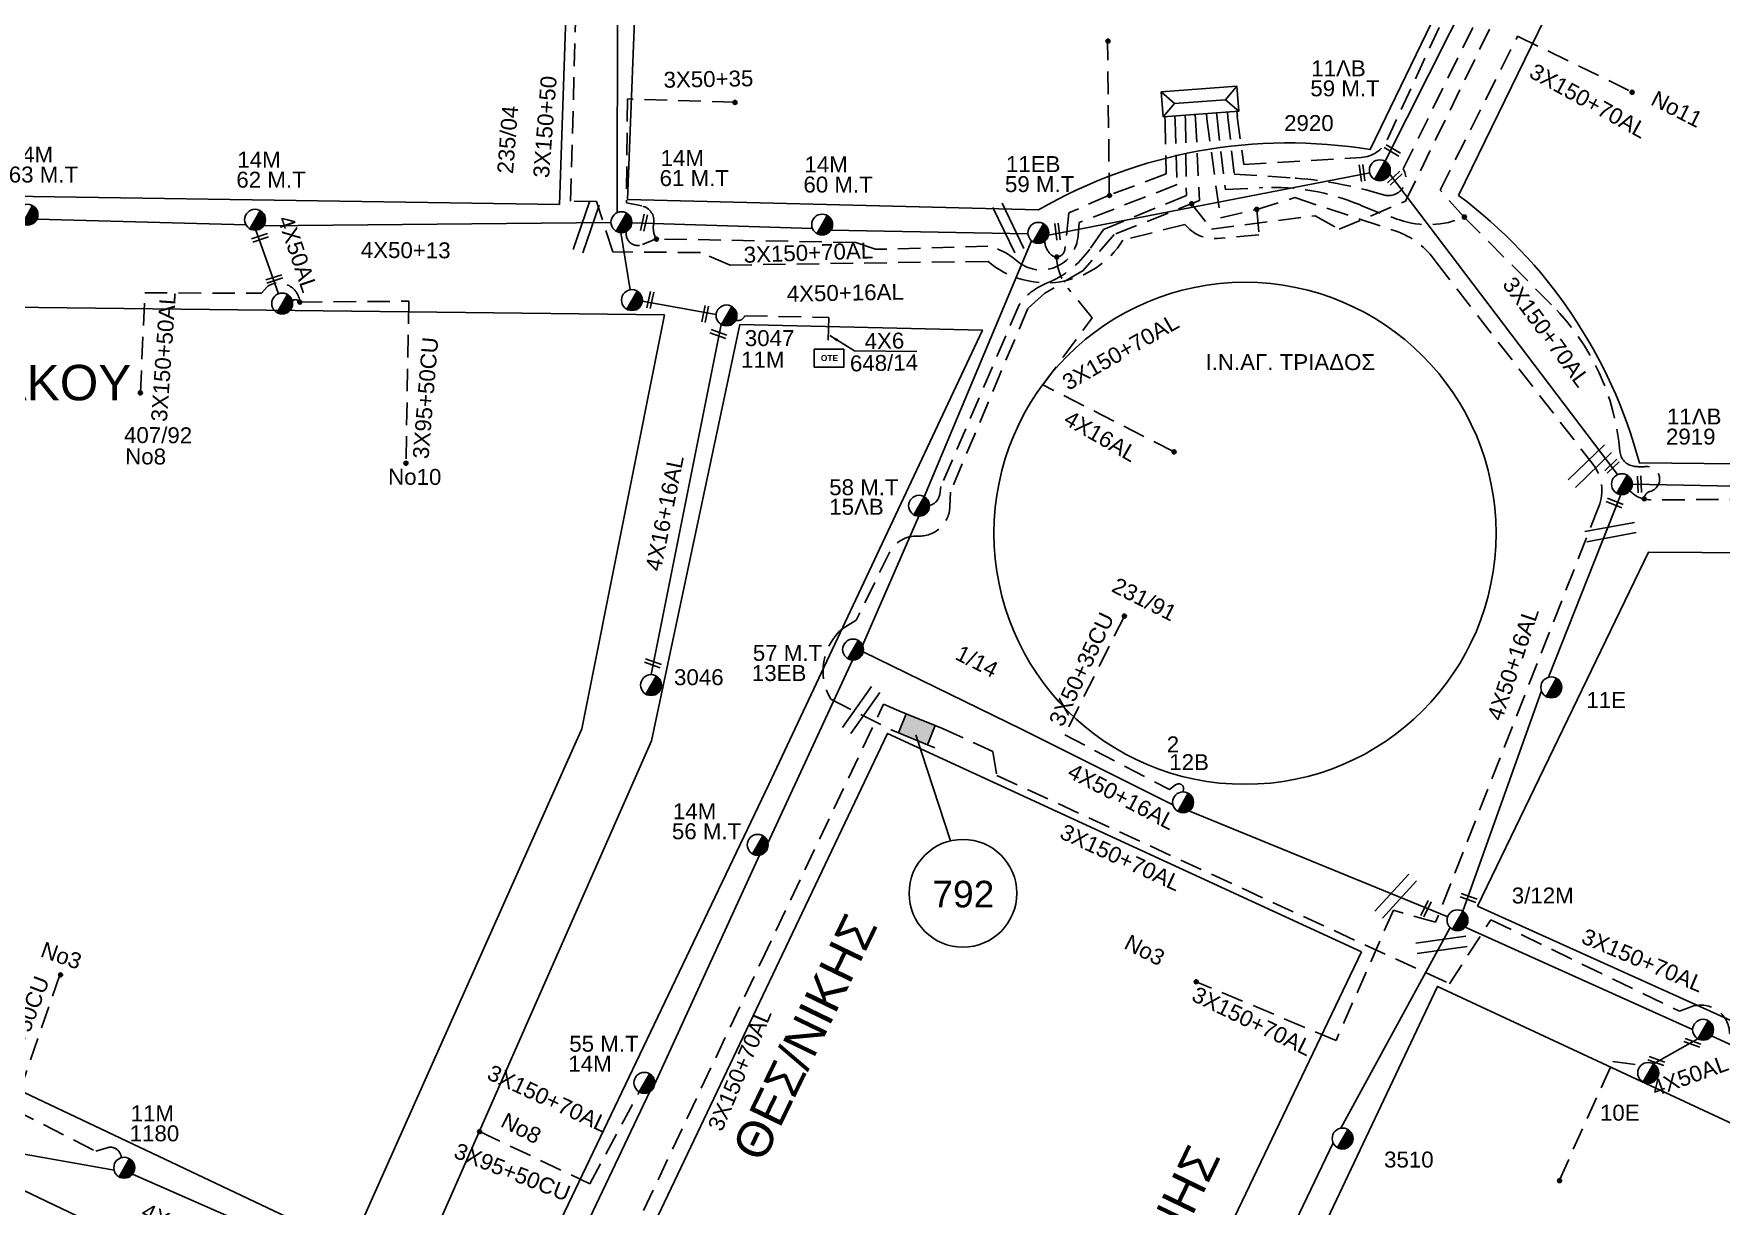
# Model space of a CAD drawing. Header units: millimetres. Extents: x 898 to 3196, y 765 to 1779.
# Drawn here: x 1064.1 to 1254.5, y 1262.6 to 1395 of the extents above; entities that cross this region are included whole.
import ezdxf
from ezdxf.enums import TextEntityAlignment as Align

# ---------------------------------------------------------------- set-up
doc = ezdxf.new("R2010")
doc.units = ezdxf.units.MM
doc.linetypes.add('DASHED', pattern=[19.05, 12.7, -6.35])
for name, color, linetype in [('Link Box 4 Διευθύνσεων', 7, 'Continuous'), ('Pillar OTE', 7, 'Continuous'), ('Γέφυρες Εναερίου Δικτύου', 7, 'DASHED'), ('Γυμνά εναέρια ΧΤ (3Φ)   3x50+35CU', 7, 'Continuous'), ('Γυμνά εναέρια ΧΤ (3Φ)   4x50AL', 7, 'Continuous'), ('Γυμνά εναέρια ΧΤ και ΦΟΠ (3Φ)   4x16+16AL', 7, 'Continuous'), ('Γυμνά εναέρια ΧΤ και ΦΟΠ (3Φ)   4x50+16AL', 7, 'Continuous'), ('Επιγραφές - Σχήματα', 7, 'Continuous'), ('Καλώδια ΧΤ   3x150+50AL', 7, 'DASHED'), ('Καλώδια ΧΤ   3x150+70AL', 7, 'DASHED'), ('Καλώδια ΧΤ   3x150AL+50CU', 7, 'DASHED'), ('Καλώδια ΧΤ   3x95+50CU', 7, 'DASHED'), ('Καλώδια ΧΤ   4x50+13', 7, 'SYN_LINE'), ('Μηχανική τομή', 7, 'Continuous'), ('Στύλος ΦΜ', 7, 'Continuous'), ('Στύλος ΦΜ @ 1', 7, 'Continuous'), ('Συνδέσεις', 7, 'Continuous'), ('Τομή', 7, 'Continuous'), ('Υποσταθμός πόλεως', 7, 'Continuous'), ('Υπόβαθρο ΔΕΗ', 7, 'Continuous'), ('Υπόγεια Καλώδια Δικτύου ΧΤ   .075', 7, 'DASHED'), ('Υπόγεια καλώδια Παροχών ΧΤ   4x6', 7, 'DASHED')]:
    doc.layers.add(name, color=color, linetype=linetype)
doc.styles.add('ar', font='arial.ttf')
doc.styles.get("Standard").update_dxf_attribs({"font": 'arial.ttf'})
doc.linetypes.add('SYN_LINE', pattern='A,0.5,-0.0001,["/\\/\\/\\/",Standard,S=0.1,R=0,X=0,Y=-0.05],-0.25', length=0.7501)
doc.dimstyles.new('ISO-25', dxfattribs={"dimtxt": 2.5, "dimasz": 2.5, "dimexe": 1.25, "dimexo": 0.625, "dimtad": 1, "dimtxsty": 'Standard', "dimcen": 2.5, "dimadec": 0, "dimazin": 0, "dimtfac": 1, "dimtmove": 0, "dimatfit": 3, "dimfxl": 1, "dimarcsym": 0})

# ---------------------------------------------------------------- blocks, each defined once
blk = doc.blocks.new('LINK BOX 4 ΑΝΑΧΩΡΗΣΕΩΝ')
at = {"layer": 'Link Box 4 Διευθύνσεων', "ltscale": 40}
blk.add_hatch(color=256, dxfattribs=at).paths.add_polyline_path([(-3.54, 0), (-3.54, -4.67), (3.54, -4.67), (3.54, 0)])
for p, q in [((-3.54, 0), (-5.33, 0)), ((5.33, 0), (3.54, 0)), ((-3.54, -4.67), (-5.33, -4.67)), ((5.33, -4.67), (3.54, -4.67))]:
    blk.add_line(p, q, dxfattribs=at)
blk.add_lwpolyline([(-3.54, -4.67), (-3.54, 0), (3.54, 0), (3.54, -4.67)], close=True, dxfattribs=at)
blk = doc.blocks.new('ΥΠΟΣΤΑΘΜΟΣ ΠΟΛΕΩΣ 8 ΑΝΑΧΩΡΗΣΕΩΝ')
at = {"layer": 'Υποσταθμός πόλεως', "linetype": 'Continuous', "ltscale": 40}
for p, q in [((-8.18, -2.82), (-8.18, -4)), ((-5.9, -2.82), (-5.9, -4)), ((-3.55, -2.82), (-3.55, -4)), ((-1.28, -2.82), (-1.28, -4)), ((1.23, -2.82), (1.23, -4)), ((3.56, -2.82), (3.56, -4)), ((6.03, -2.82), (6.03, -4)), ((8.16, -2.82), (8.16, -4))]:
    blk.add_line(p, q, dxfattribs=at)
blk.add_lwpolyline([(-8.57, 2.82), (8.57, 2.82), (8.57, -2.82), (-8.57, -2.82)], close=True, dxfattribs=at)
for points in [[(-5.75, 0), (-8.57, 2.82)], [(5.75, 0), (8.57, 2.82)], [(-8.57, -2.82), (-5.75, 0)], [(-5.75, 0), (5.75, 0)], [(8.57, -2.82), (5.75, 0)]]:
    blk.add_lwpolyline(points, dxfattribs=at)
at = {"layer": 'Υποσταθμός πόλεως', "linetype": 'SYN_LINE', "ltscale": 40, "flags": 1}
for tag, p in [('ΜΕΤΑΣΧΗΜΑΤΙΣΜΟΣ', (9.59, 1.44)), ('ΙΣΧΥΣ', (9.57, -1.35)), ('ΑΡΙΘΜΟΣ', (9.69, -4.07))]:
    blk.add_attdef(tag, p, '', height=1.8, dxfattribs=at)
blk = doc.blocks.new('ΥΠΑΡΧΩΝ ΤΣΙΜΕΝΤΕΝΙΟΣ ΣΤΥΛΟΣ')
at = {"layer": 'Στύλος ΦΜ'}
blk.add_hatch(color=7, dxfattribs=at).paths.add_polyline_path([(-1.29, -2.28, 0.574793), (2.62, 0, 0.268822), (1.3, 2.27)])
at = {"layer": 'Στύλος ΦΜ', "color": 7}
blk.add_line((-1.29, -2.28), (1.3, 2.27), dxfattribs=at)
blk.add_circle((0, 0), 2.62, dxfattribs=at)
at = {"layer": 'Στύλος ΦΜ', "flags": 4}
for tag, p in [('ΑΡΙΘΜΟΣ', (-4.68, 8.05)), ('ΤΥΠΟΣ', (-4.91, 3.03))]:
    blk.add_attdef(tag, p, '', height=4, dxfattribs=at)
blk = doc.blocks.new('ΤΟΜΗ')
at = {"layer": 'Τομή', "ltscale": 40}
for p, q in [((-5.68, 0), (5.68, 0)), ((5.68, -2.33), (-5.68, -2.33))]:
    blk.add_line(p, q, dxfattribs=at)
blk = doc.blocks.new('A$C76D1674A')
at = {"layer": 'Τομή', "xscale": 0.5, "yscale": 0.5, "zscale": 0.5}
blk.add_blockref('ΤΟΜΗ', (2.84, 1.17), dxfattribs=at)
blk = doc.blocks.new('_ΣΥΝΔΕΣΗ')
at = {"layer": 'Συνδέσεις', "linetype": 'SYN_LINE', "ltscale": 40}
blk.add_hatch(color=256, dxfattribs=at).paths.add_polyline_path([(0.5, -0.01, 1), (-0.5, -0.01, 1)])
at = {"layer": 'Συνδέσεις'}
blk.add_circle((0, -0.01), 0.5, dxfattribs=at)
blk = doc.blocks.new('ΜΗΧΑΝΙΚΗ ΤΟΜΗ')
at = {"layer": 'Μηχανική τομή', "ltscale": 40}
for p, q in [((-1.89, 0.78), (1.89, 0.78)), ((1.89, 0), (-1.89, 0))]:
    blk.add_line(p, q, dxfattribs=at)
blk = doc.blocks.new('PILLAR ΟΤΕ')
at = {"layer": 'Pillar OTE', "ltscale": 40}
blk.add_lwpolyline([(-3.31, 2.02), (3.39, 2.02), (3.39, -1.99), (-3.31, -1.99)], close=True, dxfattribs=at)
at = {"layer": 'Pillar OTE', "insert": (-1.81, 0.71), "char_height": 1.3575, "width": 109.961, "attachment_point": 1}
blk.add_mtext('{\\fArial|b1|i0|c161|p34;OTE}', dxfattribs=at)

msp = doc.modelspace()

# ---------------------------------------------------------------- linework, layer by layer
at = {"layer": 'Γέφυρες Εναερίου Δικτύου', "color": 30, "ltscale": 0.2}
msp.add_lwpolyline([(1185.47, 1376.73), (1185.29, 1394.16)], dxfattribs=at)
at = {"layer": 'Γέφυρες Εναερίου Δικτύου', "color": 27, "ltscale": 0.2}
msp.add_lwpolyline([(1143.19, 1387.23), (1131.11, 1387.6), (1130.98, 1375.87), (1132.72, 1375.52, -0.408643), (1134.06, 1373.54, 0.17205), (1134.34, 1371.81, -11.002073)], format="xyb", dxfattribs=at)
at = {"layer": 'Γέφυρες Εναερίου Δικτύου', "color": 30, "ltscale": 0.2}
msp.add_lwpolyline([(1191.78, 1385.02), (1191.9, 1379.15), (1185.47, 1376.73), (1180.92, 1374.73), (1180.45, 1370.6, -0.606261), (1178.92, 1370.01, -0.204991), (1178.19, 1371.55, -1.244403)], format="xyb", dxfattribs=at)
at = {"layer": 'Γυμνά εναέρια ΧΤ (3Φ)   3x50+35CU', "color": 1, "linetype": 'DASHED', "ltscale": 0.2}
msp.add_lwpolyline([(1187.18, 1329.23), (1180.45, 1315.85), (1192.25, 1309.65), (1192.96, 1310.19, -0.876038), (1193.75, 1309.4, 2.027669)], format="xyb", dxfattribs=at)
at = {"layer": 'Γυμνά εναέρια ΧΤ (3Φ)   4x50AL', "color": 6, "linetype": 'Continuous'}
for points in [[(1089.16, 1372.79), (1091.74, 1365.62)], [(1246.88, 1278.7), (1251.9, 1281.53)]]:
    msp.add_lwpolyline(points, dxfattribs=at)
at = {"layer": 'Γυμνά εναέρια ΧΤ (3Φ)   4x50AL', "color": 6, "linetype": 'DASHED', "ltscale": 0.2}
msp.add_lwpolyline([(1236.27, 1265.59), (1242.31, 1278.97), (1245.48, 1278.53)], dxfattribs=at)
at = {"layer": 'Γυμνά εναέρια ΧΤ και ΦΟΠ (3Φ)   4x16+16AL', "color": 27, "linetype": 'Continuous'}
for points in [[(1130.37, 1372.51), (1131.39, 1366.05)], [(1132.78, 1364.76), (1141.1, 1363.27)], [(1141.69, 1362.14), (1133.77, 1322.63)]]:
    msp.add_lwpolyline(points, dxfattribs=at)
at = {"layer": 'Γυμνά εναέρια ΧΤ και ΦΟΠ (3Φ)   4x50+16AL', "color": 30, "linetype": 'Continuous'}
for points in [[(1216.59, 1380.57), (1231.25, 1409.65)], [(1178.62, 1372.24), (1214.86, 1379.27)], [(1217.11, 1379.14), (1242.82, 1345.2)]]:
    msp.add_lwpolyline(points, dxfattribs=at)
at = {"layer": 'Γυμνά εναέρια ΧΤ και ΦΟΠ (3Φ)   4x50+16AL', "color": 27, "linetype": 'Continuous'}
for points in [[(1131.59, 1373.62), (1151.98, 1372.98)], [(1154.07, 1372.8), (1176.3, 1372.38)]]:
    msp.add_lwpolyline(points, dxfattribs=at)
at = {"layer": 'Γυμνά εναέρια ΧΤ και ΦΟΠ (3Φ)   4x50+16AL', "color": 6, "linetype": 'Continuous'}
for points in [[(1243.21, 1342.96), (1235.04, 1322.33)], [(1234.23, 1320.81), (1225.36, 1295.93)], [(1225.65, 1294.13), (1251.3, 1282.59)], [(1253.43, 1281.85), (1277.35, 1270.81)]]:
    msp.add_lwpolyline(points, dxfattribs=at)
at = {"layer": 'Γυμνά εναέρια ΧΤ και ΦΟΠ (3Φ)   4x50+16AL', "color": 151}
msp.add_lwpolyline([(1244.5, 1344.12), (1290.64, 1343.24)], dxfattribs=at)
at = {"layer": 'Γυμνά εναέρια ΧΤ και ΦΟΠ (3Φ)   4x50+16AL', "color": 1, "linetype": 'Continuous'}
for points in [[(1157.71, 1325.2), (1175.66, 1316.42), (1192.65, 1307.93)], [(1194.44, 1307.24), (1223.66, 1295.3)]]:
    msp.add_lwpolyline(points, dxfattribs=at)
at = {"layer": 'Γυμνά εναέρια ΧΤ και ΦΟΠ (3Φ)   4x50+16AL', "color": 173, "linetype": 'Continuous'}
for points in [[(1211.59, 1271.44), (1223.93, 1294.08)], [(1198.1, 1243.36), (1210.73, 1269.78)]]:
    msp.add_lwpolyline(points, dxfattribs=at)
at = {"layer": 'Επιγραφές - Σχήματα', "linetype": 'Continuous'}
msp.add_line((1167.54, 1303.88), (1163.63, 1315.83), dxfattribs=at)
msp.add_circle((1168.96, 1297.95), 6.08, dxfattribs=at)
at = {"layer": 'Καλώδια ΧΤ   3x150+70AL', "color": 2, "ltscale": 0.2}
msp.add_lwpolyline([(1198.86, 1385.54), (1199.57, 1379.13), (1205.88, 1378.71, -0.057586), (1216.4, 1376.78, 0.692681), (1218.64, 1379.7), (1232.85, 1408.6, 0.21577), (1232.93, 1411.12, -0.310764), (1234.34, 1417.73, 0.234166), (1236.14, 1422.64), (1240.14, 1430.6), (1241.17, 1430.6, 0.508384), (1244.61, 1435.31, 0.19216), (1243.4, 1436.78)], format="xyb", dxfattribs=at)
at = {"layer": 'Καλώδια ΧΤ   3x150+70AL', "color": 173, "ltscale": 0.2}
for points in [[(1171.8, 1369.27), (1142.68, 1368.86), (1139.33, 1370.27), (1129.44, 1370.33), (1127.62, 1376.02), (1124.68, 1376.08), (1125.8, 1416.3), (1107.87, 1416.95)], [(1180.02, 1367.61), (1179.99, 1367.61)]]:
    msp.add_lwpolyline(points, dxfattribs=at)
at = {"layer": 'Καλώδια ΧΤ   3x150+70AL', "color": 151, "ltscale": 0.2}
msp.add_lwpolyline([(1225.52, 1374.26), (1222.8, 1377.31), (1231.55, 1394.68), (1244.52, 1388.37)], dxfattribs=at)
at = {"layer": 'Καλώδια ΧΤ   3x150+70AL', "color": 27, "ltscale": 0.2}
msp.add_lwpolyline([(1192.91, 1385.1), (1193.12, 1377.93), (1182.06, 1373.64), (1181.95, 1372.17, -0.620986), (1175.03, 1369.34, 0.130789), (1171.78, 1370.97), (1159.11, 1370.63), (1156.86, 1371.39), (1134.34, 1371.81), (1132.8, 1371.16, -0.603663), (1130.98, 1372.65, -3.457281)], format="xyb", dxfattribs=at)
at = {"layer": 'Καλώδια ΧΤ   3x150+70AL', "color": 85, "ltscale": 0.2}
msp.add_lwpolyline([(1195.22, 1385.27), (1195.64, 1376.13), (1186.04, 1372.3), (1182.52, 1368.24), (1178.19, 1365.68), (1176.28, 1363.96), (1167.54, 1343.22), (1167.49, 1341.6, -0.417576), (1163.88, 1338.26, 0.289871), (1160.68, 1336.43), (1156.92, 1328.77), (1155.39, 1327.83, 0.365439), (1154.04, 1319.86), (1160.85, 1316.4)], format="xyb", dxfattribs=at)
at = {"layer": 'Καλώδια ΧΤ   3x150+70AL', "color": 1, "ltscale": 0.2}
msp.add_lwpolyline([(1194.09, 1385.19), (1194.17, 1376.71), (1184.81, 1372.85), (1183.28, 1370.66, -0.145898), (1178.39, 1366.8, 0.14508), (1175.31, 1364.38), (1166.48, 1343.85), (1166.34, 1342.97, -0.310941), (1165.19, 1341.73, 9.148982)], format="xyb", dxfattribs=at)
at = {"layer": 'Καλώδια ΧΤ   3x150+70AL', "color": 173, "ltscale": 0.2}
for points in [[(1196.47, 1385.36), (1198.01, 1374.2), (1202.12, 1375.14), (1202.36, 1372.26), (1197.66, 1371.85, -0.254064), (1194.01, 1373.44), (1187.02, 1371.68)], [(1202.12, 1375.14), (1206.4, 1376.47), (1217.72, 1372.71, -0.166098), (1222.36, 1369.19), (1240.06, 1346.35, -0.265553), (1240.72, 1341.6), (1222.3, 1294.71), (1217.53, 1296.03), (1211.06, 1281.34), (1195.28, 1287.97)]]:
    msp.add_lwpolyline(points, format="xyb", dxfattribs=at)
at = {"layer": 'Καλώδια ΧΤ   3x150+70AL', "color": 151, "ltscale": 0.2}
msp.add_lwpolyline([(1197.63, 1385.45), (1198.57, 1377.38), (1202.79, 1377.59, -0.112657), (1213.69, 1375.67, 0.018593), (1218.22, 1373.95, 0.186036), (1225.52, 1374.26), (1235.51, 1364.23, -0.177101), (1243.09, 1347.82, 0.346591), (1244.66, 1346.15, 0.061827), (1246.01, 1346.11, -0.921565), (1246.51, 1343.31, 0.344089), (1245.84, 1342.43, 48.981928)], format="xyb", dxfattribs=at)
at = {"layer": 'Καλώδια ΧΤ   3x150+70AL', "color": 30, "ltscale": 0.2}
msp.add_lwpolyline([(1192.78, 1347.77), (1177.98, 1355.34), (1183.56, 1362.9), (1180.84, 1366.21, -0.168043), (1179.52, 1369.78, -6.11793)], format="xyb", dxfattribs=at)
at = {"layer": 'Καλώδια ΧΤ   3x150+70AL', "color": 133, "ltscale": 0.2}
for points in [[(1196.1, 1219.3), (1190.53, 1221.53, 0.151205), (1182.44, 1222.05, 0.345955), (1179.65, 1218.1), (1158.5, 1226.61), (1123.67, 1242.93), (1131.3, 1258.72), (1146.21, 1290.29), (1160.01, 1319.28), (1161.73, 1318.56)], [(1166.66, 1316.54), (1172.32, 1313.95), (1172.77, 1311.25), (1223.87, 1287.75), (1228.53, 1294.96), (1249.82, 1284.63), (1251.04, 1285.11, -0.520796), (1255.47, 1282.15), (1275.45, 1273.01), (1276.88, 1273.59, -0.551919), (1281.37, 1270.37), (1288.71, 1267.05), (1290.77, 1267.63, -0.422614), (1294, 1265.76, -2.248438)]]:
    msp.add_lwpolyline(points, format="xyb", dxfattribs=at)
at = {"layer": 'Καλώδια ΧΤ   3x150+70AL', "color": 173, "ltscale": 0.2}
msp.add_arc((1178.37, 1377.02), 10.17, 229.7091, 328.2662, dxfattribs=at)
at = {"layer": 'Καλώδια ΧΤ   3x150AL+50CU', "color": 85, "ltscale": 0.2}
msp.add_lwpolyline([(1194.76, 1375.78), (1197, 1372.9), (1208.72, 1374.42), (1211.43, 1372.9), (1218.91, 1376.07), (1235.13, 1409.29), (1234.94, 1412.75), (1239.84, 1421.17), (1255.72, 1454.05), (1245.8, 1459.28), (1242.49, 1457.82), (1236.01, 1460.85), (1225.34, 1463.57), (1213.42, 1465.4), (1208.1, 1465.33), (1207.11, 1466.25, 0.485204), (1202.66, 1465.54)], format="xyb", dxfattribs=at)
at = {"layer": 'Καλώδια ΧΤ   3x150AL+50CU', "color": 6, "ltscale": 0.2}
msp.add_lwpolyline([(1199.92, 1385.61), (1200.65, 1380.22), (1213.91, 1381, 0.275193), (1216.82, 1382.97), (1228.6, 1408.44), (1228.66, 1411.59), (1232.25, 1418.62, -0.252058), (1233.06, 1419.18, 0.592373), (1233.82, 1421.02, -0.366428), (1233.87, 1423.25), (1241.44, 1439.68), (1246.8, 1451.93), (1246.73, 1453.49, -0.286256), (1247.84, 1455.43, 0.595036), (1247.84, 1456.99)], format="xyb", dxfattribs=at)
at = {"layer": 'Καλώδια ΧΤ   3x95+50CU', "color": 6, "ltscale": 0.2}
msp.add_lwpolyline([(1076.14, 1354.42), (1076.64, 1365.72), (1089.79, 1365.67), (1090.43, 1366.41, -0.571133), (1094.13, 1364.68, 0.924847)], format="xyb", dxfattribs=at)
msp.add_lwpolyline([(1094.13, 1364.68), (1106.43, 1364.77), (1106.11, 1346.48)], dxfattribs=at)
at = {"layer": 'Καλώδια ΧΤ   3x95+50CU', "color": 27, "ltscale": 0.2}
msp.add_lwpolyline([(1067.06, 1288.75), (1061.8, 1273.57), (1071.13, 1268.83), (1072.38, 1269.23, -0.495296), (1073.98, 1268.11, -1.410026)], format="xyb", dxfattribs=at)
at = {"layer": 'Καλώδια ΧΤ   3x95+50CU', "color": 1, "ltscale": 0.2}
msp.add_lwpolyline([(1114.41, 1271.06), (1126.87, 1265.16), (1132.43, 1275.54)], dxfattribs=at)
at = {"layer": 'Καλώδια ΧΤ   3x95+50CU', "color": 6, "ltscale": 0.2}
msp.add_arc((1093.61, 1364.31), 0.639, 35.555, 121.6525, dxfattribs=at)
at = {"layer": 'Καλώδια ΧΤ   4x50+13', "color": 27, "linetype": 'Continuous'}
for points in [[(1129.95, 1374.77), (1129.97, 1398.71)], [(1030.01, 1274.37), (1073.17, 1266.72)], [(1075.26, 1266.26), (1118.02, 1247.45)]]:
    msp.add_lwpolyline(points, dxfattribs=at)
at = {"layer": 'Καλώδια ΧΤ   4x50+13', "color": 6, "linetype": 'Continuous'}
for points in [[(1064.46, 1374.04), (1088.06, 1373.38)], [(1090.03, 1373.27), (1129.24, 1373.65)]]:
    msp.add_lwpolyline(points, dxfattribs=at)
at = {"layer": 'Καλώδια ΧΤ   4x50+13', "color": 1, "linetype": 'Continuous'}
for points in [[(1164.6, 1342.71), (1176.7, 1371.6)], [(1157.64, 1325.93), (1163.98, 1340.51)], [(1146.96, 1303.62), (1156.49, 1324.28)], [(1134.17, 1276.38), (1146.02, 1302.26)], [(1120.13, 1247.15), (1133.64, 1275.57)]]:
    msp.add_lwpolyline(points, dxfattribs=at)
at = {"layer": 'Υπόβαθρο ΔΕΗ'}
for points in [[(1041.71, 1465.72), (1126.45, 1464.97), (1123.43, 1375.7), (1039.19, 1376.96)], [(1038.94, 1364.36), (1135.28, 1363.23), (1125.95, 1316.5), (1099.85, 1258.03), (1037.05, 1287.77)], [(1117.93, 1249.29), (1106.96, 1254.2), (1133.83, 1315.15), (1143.79, 1362.15), (1171.15, 1361.52), (1147.07, 1310.23)], [(1213.94, 1291.36), (1160.44, 1315.99), (1127.14, 1246.01), (1180.23, 1220.93)], [(1188.95, 1216.54), (1261.96, 1182.77), (1295.78, 1253.3), (1222.52, 1287.45)], [(1036.29, 1265.72), (1062.9, 1264.46), (1113.87, 1240.05), (1076.77, 1162.57), (1033.27, 1164.08), (1035.66, 1247.58)]]:
    msp.add_lwpolyline(points, close=True, dxfattribs=at)
for points in [[(1134.57, 1465.18), (1167.55, 1464.97), (1202.59, 1464.32, -0.10988), (1239.58, 1457.94, 0.030251), (1249.42, 1453.19), (1214.92, 1381.88, 0.17373), (1177.5, 1375.08), (1131.1, 1376.26), (1134.57, 1465.18)], [(1224.88, 1376.72), (1260.1, 1448.95, -0.13593), (1312.13, 1398.52, -0.150273), (1325.38, 1345.69), (1245.29, 1346.53, 0.168927), (1224.88, 1376.72, -6.236232)], [(1227.02, 1296.5), (1246.31, 1336.45), (1324.69, 1335.95, -0.196084), (1299.97, 1263.57), (1227.02, 1296.5)]]:
    msp.add_lwpolyline(points, format="xyb", dxfattribs=at)
msp.add_lwpolyline([(1156.71, 1359.17), (1163.77, 1359.1)], dxfattribs=at)
msp.add_circle((1200.79, 1338.58), 28.33, dxfattribs=at)
at = {"layer": 'Υπόγεια Καλώδια Δικτύου ΧΤ   .075', "color": 151, "ltscale": 0.2}
msp.add_lwpolyline([(1261.17, 1356.85), (1261.85, 1342.41), (1246.53, 1342.36, -0.215373), (1244.23, 1343.39, -5.254231)], format="xyb", dxfattribs=at)
at = {"layer": 'Υπόγεια καλώδια Παροχών ΧΤ   4x6', "color": 27, "linetype": 'DASHED', "ltscale": 0.2}
msp.add_lwpolyline([(1143.04, 1362.74, 0.491481), (1144.35, 1363.14), (1153.81, 1362.92), (1153.73, 1359.36)], format="xyb", dxfattribs=at)

# ---------------------------------------------------------------- block references
at = {"layer": 'Link Box 4 Διευθύνσεων', "xscale": 0.5000000000000375, "yscale": 0.5000000000000375, "zscale": 0.5000000000000375, "rotation": 337.741576909274}
msp.add_blockref('LINK BOX 4 ΑΝΑΧΩΡΗΣΕΩΝ', (1164.2, 1317.55), dxfattribs=at)
at = {"layer": 'Pillar OTE', "xscale": 0.5, "yscale": 0.5, "zscale": 0.5}
msp.add_blockref('PILLAR ΟΤΕ', (1153.83, 1358.34), dxfattribs=at)
at = {"layer": 'Γυμνά εναέρια ΧΤ και ΦΟΠ (3Φ)   4x50+16AL', "color": 6, "linetype": 'Continuous', "lineweight": 50}
for p, rotation in [((1238.07, 1343.76), 44.05828345294864), ((1239.36, 1337.63), 10.42883404432138)]:
    msp.add_blockref('A$C76D1674A', p, dxfattribs=dict(at, rotation=rotation))
at = {"layer": 'Γυμνά εναέρια ΧΤ και ΦΟΠ (3Φ)   4x50+16AL', "color": 1, "linetype": 'Continuous', "lineweight": 50}
for p, rotation in [((1156.31, 1315.98), 54.78775555886043), ((1216.29, 1295.15), 47.46222355362485), ((1220.23, 1291.15), 7.976297989311756)]:
    msp.add_blockref('A$C76D1674A', p, dxfattribs=dict(at, rotation=rotation))
at = {"layer": 'Καλώδια ΧΤ   4x50+13', "color": 2, "linetype": 'Continuous', "lineweight": 50}
for p, rotation in [((1126.08, 1370.23), 71.19686599527795), ((1175.85, 1370.73), 115.8281495190693)]:
    msp.add_blockref('A$C76D1674A', p, dxfattribs=dict(at, rotation=rotation))
at = {"layer": 'Μηχανική τομή'}
for p, xscale, yscale, zscale, rotation in [((1217.52, 1381.96), 0.4999999999998802, 0.4999999999998802, 0.4999999999998802, 149.5041058026295), ((1214.19, 1379.28), 0.4999999999999478, 0.4999999999999478, 0.4999999999999478, 97.38316682689087), ((1217.58, 1378.79), 0.4999999999999545, 0.4999999999999545, 0.4999999999999545, 222.8022672113462), ((1132.78, 1373.68), 0.4999999999999027, 0.4999999999999027, 0.4999999999999027, 258.0545327168099), ((1179.82, 1372.65), 0.4999999999999478, 0.4999999999999478, 0.4999999999999478, 97.38316682689087), ((1089.59, 1372.11), 0.4999999999998677, 0.4999999999998677, 0.4999999999998677, 198.2538889806828), ((1091.19, 1367.47), 0.4999999999998677, 0.4999999999998677, 0.4999999999998677, 198.2538889806828), ((1133.49, 1364.95), 0.4999999999999027, 0.4999999999999027, 0.4999999999999027, 258.0545327168099), ((1139.68, 1363.36), 0.4999999999999027, 0.4999999999999027, 0.4999999999999027, 258.0545327168099), ((1141.43, 1361.25), 0.4999999999999443, 0.4999999999999443, 0.4999999999999443, 160.2000360429147), ((1242.07, 1346.29), 0.4999999999999545, 0.4999999999999545, 0.4999999999999545, 222.8022672113462), ((1245.1, 1344.1), 0.4999999999999856, 0.4999999999999856, 0.4999999999999856, 272.1970307215321), ((1242.58, 1342.18), 0.4999999999999997, 0.4999999999999997, 0.4999999999999997, 158.3658809888829), ((1134.04, 1324.08), 0.4999999999999443, 0.4999999999999443, 0.4999999999999443, 160.2000360429147), ((1221.04, 1296.3), 0.5000000000000346, 0.5000000000000346, 0.5000000000000346, 243.5664262411647), ((1226.08, 1297.59), 0.499999999999941, 0.499999999999941, 0.499999999999941, 160.2000360429145), ((1251.34, 1281.26), 0.499999999999941, 0.499999999999941, 0.499999999999941, 160.2000360429145), ((1247.28, 1279.22), 0.499999999999941, 0.499999999999941, 0.499999999999941, 160.2000360429145)]:
    msp.add_blockref('ΜΗΧΑΝΙΚΗ ΤΟΜΗ', p, dxfattribs=dict(at, xscale=xscale, yscale=yscale, zscale=zscale, rotation=rotation))
at = {"layer": 'Στύλος ΦΜ @ 1', "ltscale": 40}
ref = msp.add_blockref('ΥΠΑΡΧΩΝ ΤΣΙΜΕΝΤΕΝΙΟΣ ΣΤΥΛΟΣ', (1216, 1379.55), dxfattribs=dict(at, xscale=0.4499999999998181, yscale=0.4499999999998181, zscale=0.4499999999998181))
ref.add_attrib('ΤΥΠΟΣ', '59 M.T', (1208.16, 1387.9), dxfattribs={"layer": 'Στύλος ΦΜ', "height": 1.8, "flags": 4})
ref.add_attrib('ΑΡΙΘΜΟΣ', '11ΛB', (1208.26, 1390.16), dxfattribs={"layer": 'Στύλος ΦΜ', "height": 1.8, "flags": 4})
ref = msp.add_blockref('ΥΠΑΡΧΩΝ ΤΣΙΜΕΝΤΕΝΙΟΣ ΣΤΥΛΟΣ', (1063.4, 1374.54), dxfattribs=dict(at, xscale=0.4499999999998181, yscale=0.4499999999998181, zscale=0.4499999999998181))
ref.add_attrib('ΤΥΠΟΣ', '63 M.T', (1061.29, 1378.17), dxfattribs={"layer": 'Στύλος ΦΜ', "height": 1.8, "flags": 4})
ref.add_attrib('ΑΡΙΘΜΟΣ', '14M', (1061.4, 1380.43), dxfattribs={"layer": 'Στύλος ΦΜ', "height": 1.8, "flags": 4})
ref = msp.add_blockref('ΥΠΑΡΧΩΝ ΤΣΙΜΕΝΤΕΝΙΟΣ ΣΤΥΛΟΣ', (1089.08, 1373.97), dxfattribs=dict(at, xscale=0.4499999999998181, yscale=0.4499999999998181, zscale=0.4499999999998181))
ref.add_attrib('ΤΥΠΟΣ', '62 M.T', (1086.97, 1377.59), dxfattribs={"layer": 'Στύλος ΦΜ', "height": 1.8, "flags": 4})
ref.add_attrib('ΑΡΙΘΜΟΣ', '14M', (1087.08, 1379.85), dxfattribs={"layer": 'Στύλος ΦΜ', "height": 1.8, "flags": 4})
ref = msp.add_blockref('ΥΠΑΡΧΩΝ ΤΣΙΜΕΝΤΕΝΙΟΣ ΣΤΥΛΟΣ', (1130.42, 1373.69), dxfattribs=dict(at, xscale=0.4499999999998181, yscale=0.4499999999998181, zscale=0.4499999999998181))
ref.add_attrib('ΤΥΠΟΣ', '61 M.T', (1134.73, 1377.77), dxfattribs={"layer": 'Στύλος ΦΜ', "height": 1.8, "flags": 4})
ref.add_attrib('ΑΡΙΘΜΟΣ', '14M', (1134.84, 1380.03), dxfattribs={"layer": 'Στύλος ΦΜ', "height": 1.8, "flags": 4})
ref = msp.add_blockref('ΥΠΑΡΧΩΝ ΤΣΙΜΕΝΤΕΝΙΟΣ ΣΤΥΛΟΣ', (1153.07, 1373.42), dxfattribs=dict(at, xscale=0.4499999999998181, yscale=0.4499999999998181, zscale=0.4499999999998181))
ref.add_attrib('ΤΥΠΟΣ', '60 M.T', (1150.96, 1377.04), dxfattribs={"layer": 'Στύλος ΦΜ', "height": 1.8, "flags": 4})
ref.add_attrib('ΑΡΙΘΜΟΣ', '14M', (1151.07, 1379.31), dxfattribs={"layer": 'Στύλος ΦΜ', "height": 1.8, "flags": 4})
ref = msp.add_blockref('ΥΠΑΡΧΩΝ ΤΣΙΜΕΝΤΕΝΙΟΣ ΣΤΥΛΟΣ', (1177.47, 1372.49), dxfattribs=dict(at, xscale=0.4499999999998181, yscale=0.4499999999998181, zscale=0.4499999999998181))
ref.add_attrib('ΤΥΠΟΣ', '59 M.T', (1173.7, 1377.09), dxfattribs={"layer": 'Στύλος ΦΜ', "height": 1.8, "flags": 4})
ref.add_attrib('ΑΡΙΘΜΟΣ', '11EB', (1173.81, 1379.35), dxfattribs={"layer": 'Στύλος ΦΜ', "height": 1.8, "flags": 4})
at = {"layer": 'Στύλος ΦΜ @ 1', "ltscale": 40, "xscale": 0.4499999999998181, "yscale": 0.4499999999998181, "zscale": 0.4499999999998181}
for p in [(1092.14, 1364.51), (1131.61, 1364.9), (1252.48, 1282.55)]:
    msp.add_blockref('ΥΠΑΡΧΩΝ ΤΣΙΜΕΝΤΕΝΙΟΣ ΣΤΥΛΟΣ', p, dxfattribs=at)
at = {"layer": 'Στύλος ΦΜ @ 1', "ltscale": 40}
ref = msp.add_blockref('ΥΠΑΡΧΩΝ ΤΣΙΜΕΝΤΕΝΙΟΣ ΣΤΥΛΟΣ', (1142.28, 1363.17), dxfattribs=dict(at, xscale=0.4499999999998181, yscale=0.4499999999998181, zscale=0.4499999999998181))
ref.add_attrib('ΤΥΠΟΣ', '11M', (1143.93, 1357.28), dxfattribs={"layer": 'Στύλος ΦΜ', "height": 1.8, "flags": 4})
ref.add_attrib('ΑΡΙΘΜΟΣ', '3047', (1144.35, 1359.71), dxfattribs={"layer": 'Στύλος ΦΜ', "height": 1.8, "flags": 4})
ref = msp.add_blockref('ΥΠΑΡΧΩΝ ΤΣΙΜΕΝΤΕΝΙΟΣ ΣΤΥΛΟΣ', (1243.32, 1344.13), dxfattribs=dict(at, xscale=0.4499999999998181, yscale=0.4499999999998181, zscale=0.4499999999998181))
ref.add_attrib('ΤΥΠΟΣ', '2919', (1248.29, 1348.59), dxfattribs={"layer": 'Στύλος ΦΜ', "height": 1.8, "flags": 4})
ref.add_attrib('ΑΡΙΘΜΟΣ', '11ΛB', (1248.4, 1350.86), dxfattribs={"layer": 'Στύλος ΦΜ', "height": 1.8, "flags": 4})
ref = msp.add_blockref('ΥΠΑΡΧΩΝ ΤΣΙΜΕΝΤΕΝΙΟΣ ΣΤΥΛΟΣ', (1164.01, 1341.69), dxfattribs=dict(at, xscale=0.4499999999998181, yscale=0.4499999999998181, zscale=0.4499999999998181))
ref.add_attrib('ΤΥΠΟΣ', '15ΛΒ', (1153.87, 1340.67), dxfattribs={"layer": 'Στύλος ΦΜ', "height": 1.8, "flags": 4})
ref.add_attrib('ΑΡΙΘΜΟΣ', '58 M.T', (1153.87, 1342.88), dxfattribs={"layer": 'Στύλος ΦΜ', "height": 1.8, "flags": 4})
ref = msp.add_blockref('ΥΠΑΡΧΩΝ ΤΣΙΜΕΝΤΕΝΙΟΣ ΣΤΥΛΟΣ', (1156.56, 1325.46), dxfattribs=dict(at, xscale=0.4499999999998181, yscale=0.4499999999998181, zscale=0.4499999999998181))
ref.add_attrib('ΤΥΠΟΣ', '13EB', (1145.14, 1321.91), dxfattribs={"layer": 'Στύλος ΦΜ', "height": 1.8, "flags": 4})
ref.add_attrib('ΑΡΙΘΜΟΣ', '57 M.T', (1145.25, 1324.18), dxfattribs={"layer": 'Στύλος ΦΜ', "height": 1.8, "flags": 4})
ref = msp.add_blockref('ΥΠΑΡΧΩΝ ΤΣΙΜΕΝΤΕΝΙΟΣ ΣΤΥΛΟΣ', (1133.76, 1321.45), dxfattribs=dict(at, xscale=0.4499999999998181, yscale=0.4499999999998181, zscale=0.4499999999998181))
ref.add_attrib('ΑΡΙΘΜΟΣ', '3046', (1136.36, 1321.44), dxfattribs={"layer": 'Στύλος ΦΜ', "height": 1.8, "flags": 4})
ref = msp.add_blockref('ΥΠΑΡΧΩΝ ΤΣΙΜΕΝΤΕΝΙΟΣ ΣΤΥΛΟΣ', (1235.35, 1321.19), dxfattribs=dict(at, xscale=0.4499999999998181, yscale=0.4499999999998181, zscale=0.4499999999998181))
ref.add_attrib('ΤΥΠΟΣ', '11E', (1239.31, 1318.87), dxfattribs={"layer": 'Στύλος ΦΜ', "height": 1.8, "flags": 4})
ref = msp.add_blockref('ΥΠΑΡΧΩΝ ΤΣΙΜΕΝΤΕΝΙΟΣ ΣΤΥΛΟΣ', (1193.8, 1308.22), dxfattribs=dict(at, xscale=0.4499999999998181, yscale=0.4499999999998181, zscale=0.4499999999998181))
ref.add_attrib('ΤΥΠΟΣ', '12Β', (1192.24, 1311.85), dxfattribs={"layer": 'Στύλος ΦΜ', "height": 1.8, "flags": 4})
ref.add_attrib('ΑΡΙΘΜΟΣ', '2', (1191.96, 1313.86), dxfattribs={"layer": 'Στύλος ΦΜ', "height": 1.8, "flags": 4})
ref = msp.add_blockref('ΥΠΑΡΧΩΝ ΤΣΙΜΕΝΤΕΝΙΟΣ ΣΤΥΛΟΣ', (1145.8, 1303.42), dxfattribs=dict(at, xscale=0.4499999999998181, yscale=0.4499999999998181, zscale=0.4499999999998181))
ref.add_attrib('ΤΥΠΟΣ', '56 M.T', (1136.12, 1304.05), dxfattribs={"layer": 'Στύλος ΦΜ', "height": 1.8, "flags": 4})
ref.add_attrib('ΑΡΙΘΜΟΣ', '14M', (1136.23, 1306.31), dxfattribs={"layer": 'Στύλος ΦΜ', "height": 1.8, "flags": 4})
ref = msp.add_blockref('ΥΠΑΡΧΩΝ ΤΣΙΜΕΝΤΕΝΙΟΣ ΣΤΥΛΟΣ', (1224.77, 1294.91), dxfattribs=dict(at, xscale=0.4499999999998181, yscale=0.4499999999998181, zscale=0.4499999999998181))
ref.add_attrib('ΤΥΠΟΣ', '3/12M', (1230.89, 1296.8), dxfattribs={"layer": 'Στύλος ΦΜ', "height": 1.8, "flags": 4})
ref = msp.add_blockref('ΥΠΑΡΧΩΝ ΤΣΙΜΕΝΤΕΝΙΟΣ ΣΤΥΛΟΣ', (1133.01, 1276.56), dxfattribs=dict(at, xscale=0.4499999999998181, yscale=0.4499999999998181, zscale=0.4499999999998181))
ref.add_attrib('ΤΥΠΟΣ', '14M', (1124.43, 1277.81), dxfattribs={"layer": 'Στύλος ΦΜ', "height": 1.8, "flags": 4})
ref.add_attrib('ΑΡΙΘΜΟΣ', '55 M.T', (1124.54, 1280.07), dxfattribs={"layer": 'Στύλος ΦΜ', "height": 1.8, "flags": 4})
ref = msp.add_blockref('ΥΠΑΡΧΩΝ ΤΣΙΜΕΝΤΕΝΙΟΣ ΣΤΥΛΟΣ', (1246.29, 1277.68), dxfattribs=dict(at, xscale=0.4499999999998181, yscale=0.4499999999998181, zscale=0.4499999999998181))
ref.add_attrib('ΤΥΠΟΣ', '10E', (1240.84, 1272.29), dxfattribs={"layer": 'Στύλος ΦΜ', "height": 1.8, "flags": 4})
ref = msp.add_blockref('ΥΠΑΡΧΩΝ ΤΣΙΜΕΝΤΕΝΙΟΣ ΣΤΥΛΟΣ', (1074.32, 1266.98), dxfattribs=dict(at, xscale=0.4499999999998181, yscale=0.4499999999998181, zscale=0.4499999999998181))
ref.add_attrib('ΤΥΠΟΣ', '1180', (1074.93, 1269.96), dxfattribs={"layer": 'Στύλος ΦΜ', "height": 1.8, "flags": 4})
ref.add_attrib('ΑΡΙΘΜΟΣ', '11M', (1075.04, 1272.22), dxfattribs={"layer": 'Στύλος ΦΜ', "height": 1.8, "flags": 4})
ref = msp.add_blockref('ΥΠΑΡΧΩΝ ΤΣΙΜΕΝΤΕΝΙΟΣ ΣΤΥΛΟΣ', (1211.8, 1270.28), dxfattribs=dict(at, xscale=0.4499999999998181, yscale=0.4499999999998181, zscale=0.4499999999998181))
ref.add_attrib('ΤΥΠΟΣ', '3510', (1216.48, 1267), dxfattribs={"layer": 'Στύλος ΦΜ', "height": 1.8, "flags": 4})
at = {"layer": 'Συνδέσεις', "xscale": 0.4500000000000455, "yscale": 0.4500000000000455, "zscale": 0.4500000000000455}
for p in [(1185.32, 1394.13), (1244.47, 1388.36), (1143.23, 1387.21), (1185.5, 1376.71), (1194.76, 1375.77), (1202.12, 1375.14), (1225.54, 1374.28), (1134.37, 1371.79), (1179.55, 1369.76), (1094.13, 1364.68), (1076.14, 1354.43), (1106.11, 1346.49), (1192.78, 1347.77), (1245.83, 1342.48), (1187.18, 1329.24), (1067.13, 1288.75), (1195.28, 1287.97), (1114.41, 1271.06), (1236.28, 1265.53)]:
    msp.add_blockref('_ΣΥΝΔΕΣΗ', p, dxfattribs=at)
at = {"layer": 'Υποσταθμός πόλεως', "xscale": 0.5000000000003797, "yscale": 0.5000000000003797, "zscale": 0.5000000000003797, "rotation": 4.148908807232808}
msp.add_blockref('ΥΠΟΣΤΑΘΜΟΣ ΠΟΛΕΩΣ 8 ΑΝΑΧΩΡΗΣΕΩΝ', (1195.71, 1387.31), dxfattribs=at)

# ---------------------------------------------------------------- texts
at = {"layer": 'Γυμνά εναέρια ΧΤ (3Φ)   3x50+35CU', "linetype": 'Continuous'}
msp.add_text('3X50+35CU', height=1.8, rotation=64.8033, dxfattribs=at).set_placement((1182.33, 1323.24), align=Align.MIDDLE)
at = {"layer": 'Γυμνά εναέρια ΧΤ (3Φ)   4x50AL', "linetype": 'Continuous'}
for rotation, p in [(288.673, (1093.89, 1370.11)), (19.783, (1251, 1277.37))]:
    msp.add_text('4X50AL', height=1.8, rotation=rotation, dxfattribs=at).set_placement(p, align=Align.MIDDLE)
at = {"layer": 'Γυμνά εναέρια ΧΤ και ΦΟΠ (3Φ)   4x16+16AL', "linetype": 'Continuous'}
msp.add_text('4X16+16AL', height=1.8, rotation=78.5838, dxfattribs=at).set_placement((1135.29, 1340.86), align=Align.MIDDLE)
at = {"layer": 'Γυμνά εναέρια ΧΤ και ΦΟΠ (3Φ)   4x50+16AL', "linetype": 'Continuous'}
for s, rotation, p in [('3X50+35', 1.0345, (1140.24, 1389.85)), ('4X50+16AL', 1.0345, (1155.68, 1365.73)), ('4X6', 1.0345, (1160.1, 1360.3)), ('648/14', 1.0345, (1160.05, 1357.85)), ('4X50+16AL', 71.3226, (1231.02, 1323.84)), ('4X50+16AL', 332.3967, (1186.88, 1308.87))]:
    msp.add_text(s, height=1.8, rotation=rotation, dxfattribs=at).set_placement(p, align=Align.MIDDLE)
at = {"layer": 'Επιγραφές - Σχήματα', "linetype": 'Continuous', "attachment_point": 1, "style": 'ar'}
for s, insert, char_height, width, rotation in [('3Χ150+50', (1120.45, 1378.77), 1.8, 8.3548, 85.5764), ('Νο11', (1247.26, 1388.63), 1.8, 8.3548, 333.0223), ('235/04', (1116.39, 1379.24), 1.8, 8.3548, 85.5764), ('407/92', (1074.3, 1350.58), 1.8, 8.3548, 359.6627), ('Νο8', (1074.43, 1348.17), 1.8, 8.3548, 359.6627), ('Νο10', (1104.1, 1345.87), 1.8, 8.3548, 359.6627), ('231/91', (1186.42, 1333.68), 1.8, 8.3548, 333.0223), ('1/14', (1168.77, 1326.04), 1.8, 8.3548, 333.0223), ('ΘΕΣ/ΝΙΚΗΣ', (1142.78, 1269.14), 4, 36.5107, 64.1579), ('Νο3', (1187.82, 1293.39), 1.8, 8.3548, 333.0223), ('Νο3', (1065.34, 1292.54), 1.8, 8.3548, 340.741), ('Νο8', (1117.47, 1273.29), 1.8, 8.3548, 333.0223), ('ΣΜΥΡΝΗΣ', (1182.69, 1245.55), 4, 36.5107, 64.1579)]:
    msp.add_mtext(s, dxfattribs=dict(at, insert=insert, char_height=char_height, width=width, rotation=rotation))
for s, insert, char_height, width in [('2920', (1205.2, 1385.78), 1.8, 10.8768), ('ΑΘ. ΔΙΑΚΟΥ', (1043.13, 1357.59), 4, 36.5107), ('792', (1165.51, 1299.36), 3, 16.3374)]:
    msp.add_mtext(s, dxfattribs=dict(at, insert=insert, char_height=char_height, width=width))
at = {"layer": 'Επιγραφές - Σχήματα', "color": 1, "linetype": 'Continuous', "insert": (1196.33, 1358.8), "char_height": 1.8, "width": 33.7558, "attachment_point": 1, "style": 'ar'}
msp.add_mtext('Ι.Ν.ΑΓ. ΤΡΙΑΔΟΣ', dxfattribs=at)
at = {"layer": 'Καλώδια ΧΤ   3x150+50AL', "linetype": 'Continuous'}
msp.add_text('3X150+50AL', height=1.8, rotation=85.9745, dxfattribs=at).set_placement((1078.74, 1358.48), align=Align.MIDDLE)
at = {"layer": 'Καλώδια ΧΤ   3x150+70AL', "linetype": 'Continuous'}
for s, rotation, p in [('3X150+70AL', 331.0611, (1239.54, 1387.39)), ('3X150+70AL', 2.0196, (1151.52, 1370.26)), ('3X150+70AL', 306.2776, (1234.8, 1361.31)), ('3X150+70AL', 29.7234, (1186.74, 1359.05)), ('4X16AL', 330.1502, (1184.52, 1349.55)), ('3X150+70AL', 335.3121, (1186.76, 1302)), ('3X150+70AL', 337.1442, (1245.68, 1290.39)), ('3X150+70AL', 334.1187, (1201.6, 1283.52)), ('3X150+70AL', 67.2202, (1143.76, 1278.04)), ('3X150+70AL', 335.0629, (1122.12, 1274.79))]:
    msp.add_text(s, height=1.8, rotation=rotation, dxfattribs=at).set_placement(p, align=Align.MIDDLE)
at = {"layer": 'Καλώδια ΧΤ   3x95+50CU', "linetype": 'Continuous'}
for rotation, p in [(85.3718, (1108.31, 1353.85)), (69.2579, (1062.64, 1282.03)), (338.604, (1118.11, 1266.5))]:
    msp.add_text('3X95+50CU', height=1.8, rotation=rotation, dxfattribs=at).set_placement(p, align=Align.MIDDLE)
at = {"layer": 'Καλώδια ΧΤ   4x50+13', "linetype": 'Continuous'}
for rotation, p in [(359.7018, (1106.08, 1370.54)), (334.5109, (1081.05, 1260.08))]:
    msp.add_text('4X50+13', height=1.8, rotation=rotation, dxfattribs=at).set_placement(p, align=Align.MIDDLE)

# ---------------------------------------------------------------- leaders
at = {"layer": 'Επιγραφές - Σχήματα', "ltscale": 40}
msp.add_leader([(1153.95, 1360.89), (1156.71, 1359.17)], dimstyle='ISO-25', override={"dimasz": 1, "dimtad": 0}, dxfattribs=at)

doc.saveas('drawing.dxf')
